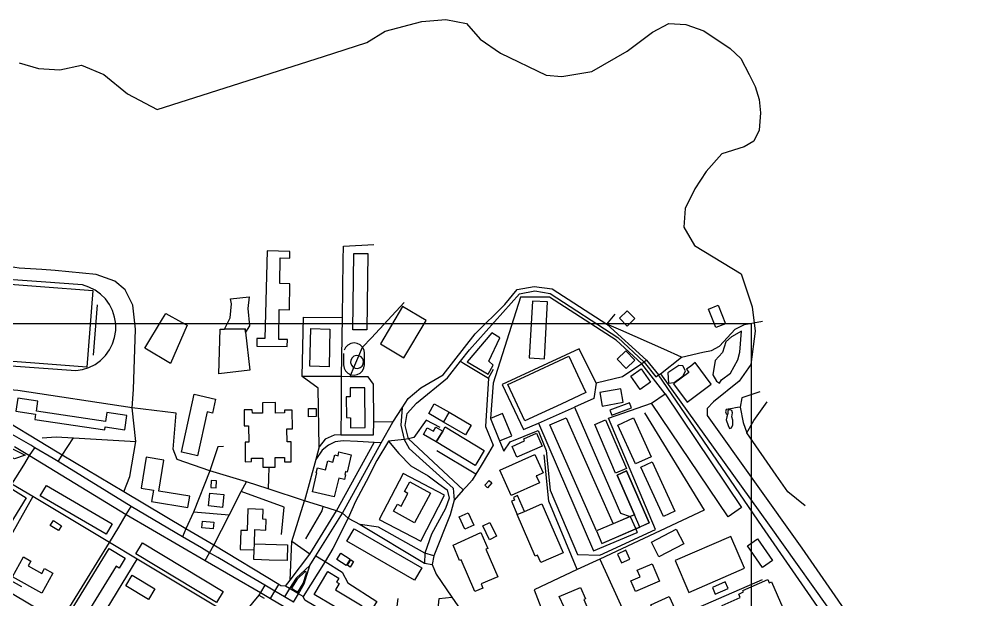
# Model space of a CAD drawing. Header units: metres. Extents: x -2626 to 1483, y -1332 to 1229.
# Drawn here: x 226 to 1126, y 690 to 1229 of the extents above; entities that cross this region are included whole.
import ezdxf

# ---------------------------------------------------------------- set-up
doc = ezdxf.new("R2010")
doc.units = ezdxf.units.M
for name, color, linetype in [('OSM_BUILDING', 8, 'Continuous'), ('OSM_GREEN_EXISTING', 94, 'Continuous'), ('OSM_HYDROGRAPHY', 5, 'Continuous'), ('OSM_ROAD_LOCAL', 9, 'Continuous'), ('OSM_ROAD_MAJOR', 30, 'Continuous'), ('SITE_BORDER', 3, 'Continuous')]:
    doc.layers.add(name, color=color, linetype=linetype)

msp = doc.modelspace()

# ---------------------------------------------------------------- linework, layer by layer
at = {"layer": 'OSM_BUILDING'}
for points in [[(477.541, 1013.475), (456.24, 1013.976), (454.226, 932.49), (446.849, 932.49), (446.849, 925.288), (475.022, 924.954), (475.191, 931.488), (467.144, 931.655), (467.644, 959.318), (477.035, 959.151), (477.373, 983.296), (468.132, 983.474), (468.482, 1007.441), (477.379, 1007.141)], [(536.882, 1011.538), (549.862, 1011.382), (549.018, 940.427), (536.045, 940.572)], [(439.671, 971.229), (438.314, 960.242), (439.99, 944.401), (436.182, 938.457), (435.832, 941.518), (416.544, 941.128), (421.933, 951.693), (423.221, 964.761), (422.139, 969.281)], [(700.075, 914.434), (714.13, 913.677), (716.981, 966.454), (702.926, 967.211)], [(362.054, 955.733), (376.772, 947.808), (381.962, 945.013), (366.45, 909.191), (342.497, 923.573), (359.085, 950.847)], [(582.262, 962.312), (561.585, 927.692), (583.55, 914.579), (604.226, 949.199)], [(791.003, 944.023), (798.168, 950.98), (790.996, 958.361), (783.831, 951.392)], [(875.559, 963.348), (882.368, 946.26), (873.39, 942.642), (866.631, 959.741)], [(412.48, 941.05), (416.544, 941.128), (435.832, 941.518), (436.182, 938.457), (440.184, 903.091), (411.46, 899.74)], [(496.842, 941.685), (514.705, 941.295), (513.949, 906.308), (496.086, 906.697)], [(642.316, 910.939), (661.723, 899.384), (666.512, 907.71), (662.548, 911.35), (672.79, 933.102), (665.299, 937.889)], [(790.134, 904.593), (798.162, 912.363), (789.783, 921.013), (781.755, 913.232)], [(680.142, 889.71), (695.579, 896.901), (736.82, 916.137), (747.049, 894.196), (752.582, 882.341), (729.611, 871.632), (711.341, 863.116), (695.904, 855.913)], [(794.448, 897.658), (804.039, 904.337), (812.779, 891.803), (803.182, 885.124)], [(533.562, 886.793), (533.594, 878.344), (529.942, 878.155), (529.986, 859.097), (533.775, 858.852), (533.825, 849.457), (547.43, 849.791), (547.186, 886.682)], [(767.969, 869.695), (787.464, 873.324), (785.063, 885.825), (765.668, 882.196)], [(222.546, 864.897), (240.871, 862.181), (240.146, 857.271), (305.408, 847.598), (305.827, 850.414), (323.853, 847.742), (325.797, 860.856), (307.203, 863.617), (305.99, 855.468), (241.759, 864.986), (243.154, 874.415), (224.365, 877.186)], [(388.389, 880.782), (408.259, 876.118), (405.414, 863.06), (400.506, 864.34), (391.597, 823.464), (383.725, 825.245), (376.635, 826.848)], [(813.742, 872.556), (826.335, 881.038), (897.511, 775.307), (884.913, 766.835)], [(434.869, 866.155), (434.975, 851.438), (439.089, 851.472), (439.196, 836.076), (435.888, 836.054), (436.02, 818.031), (441.878, 818.076), (441.853, 821.204), (452.251, 821.282), (452.313, 812.844), (457.928, 812.888), (463.761, 812.933), (463.699, 821.772), (472.352, 821.838), (472.383, 817.842), (478.723, 817.887), (478.586, 836.455), (474.859, 836.432), (474.772, 848.477), (479.792, 848.511), (479.667, 865.921), (472.464, 865.865), (472.483, 863.283), (464.005, 863.216), (463.93, 872.901), (451.869, 872.812), (451.938, 863.182), (442.547, 863.116), (442.528, 866.21)], [(494.898, 859.821), (494.723, 867.335), (501.769, 867.491), (501.944, 859.988)], [(606.527, 862.771), (611.767, 871.843), (625.516, 863.906), (620.276, 854.834)], [(776.791, 861.179), (795.092, 868.125), (793.322, 872.789), (775.022, 865.854)], [(620.276, 854.834), (625.516, 863.906), (646.011, 852.084), (640.771, 843.011)], [(663.842, 858.028), (672.421, 837.423), (683.844, 842.176), (675.265, 862.782)], [(719.244, 852.128), (734.5, 858.863), (778.035, 760.39), (762.467, 753.811)], [(770.914, 856.893), (790.334, 811.597), (780.305, 807.3), (760.885, 852.596)], [(797.074, 858.83), (813.517, 822.629), (798.712, 815.905), (782.274, 852.106)], [(613.592, 836.488), (601.713, 843.434), (605.239, 849.635), (611.073, 846.24), (613.311, 850.024), (619.626, 846.462)], [(613.592, 836.488), (619.626, 846.462), (621.989, 850.358), (658.228, 828.417), (651.375, 817.107), (649.831, 814.558)], [(684.238, 832.258), (695.723, 837.334), (694.979, 839.171), (706.796, 844.536), (712.01, 832.369), (688.608, 822.128)], [(355.483, 790.702), (360.141, 819.512), (343.954, 822.128), (339.29, 793.329), (350.513, 791.515), (348.818, 781.029), (382.593, 775.563), (384.294, 786.049)], [(522.827, 802.725), (518.632, 785.281), (498.455, 790.135), (502.651, 807.567), (501.919, 807.745), (502.988, 812.187), (510.629, 810.35), (512.667, 818.822), (517.494, 817.653), (519.107, 824.365), (522.208, 823.62), (523.04, 827.093), (534.494, 824.332), (530.668, 808.424), (529.061, 808.814), (528.404, 806.076), (529.273, 805.864), (528.204, 801.422)], [(672.671, 810.15), (705.358, 824.644), (712.905, 807.623), (706.971, 804.996), (706.571, 804.818), (709.447, 798.328), (683.1, 786.639)], [(814.393, 817.909), (835.382, 772.09), (824.753, 767.225), (803.764, 813.044)], [(762.467, 753.811), (767.412, 742.111), (811.642, 761.069), (790.496, 809.504), (781.662, 805.653), (797.774, 768.739)], [(790.496, 809.504), (811.642, 761.069), (802.807, 757.217), (797.774, 768.739), (781.662, 805.653)], [(190.609, 717.254), (176.072, 726.293), (181.799, 735.499), (184.357, 733.907), (214.743, 782.754), (211.742, 784.624), (217.338, 793.619), (232.325, 784.301)], [(245.336, 786.35), (250.994, 796.035), (312.286, 760.234), (306.627, 750.549)], [(403.845, 794.12), (408.953, 793.819), (409.335, 800.242), (404.233, 800.543)], [(573.74, 772.034), (577.398, 778.669), (580.855, 776.776), (587.245, 788.398), (583.938, 790.213), (588.958, 799.352), (608.284, 788.721), (593.216, 761.325)], [(665.199, 798.272), (661.123, 793.875), (658.628, 796.202), (662.698, 800.61)], [(403.051, 788.921), (416.143, 787.418), (414.762, 775.351), (401.669, 776.854)], [(695.504, 771.767), (689.171, 786.461), (685.238, 784.769), (686.251, 782.42), (683.45, 781.218), (688.771, 768.861)], [(688.771, 768.861), (695.504, 771.767), (711.842, 778.791), (731.48, 733.206), (710.773, 724.289), (707.821, 731.135), (705.458, 730.122)], [(438.477, 774.216), (437.764, 753.922), (431.912, 754.123), (431.287, 736.456), (444.235, 736), (444.404, 741.688), (444.898, 754.891), (455.064, 754.535), (455.414, 764.398), (452.232, 764.509), (452.551, 773.726)], [(643.266, 770.565), (648.355, 759.076), (640.14, 755.325), (634.994, 766.758)], [(762.467, 753.811), (767.412, 742.111), (798.987, 755.603), (802.807, 757.217), (797.774, 768.739), (793.916, 767.058), (778.035, 760.39)], [(254.602, 758.787), (257.509, 763.251), (265.068, 758.464), (262.204, 753.922)], [(396.23, 762.75), (406.821, 761.726), (406.227, 755.514), (395.636, 756.527)], [(663.242, 761.448), (669.551, 748.768), (663.217, 745.507), (656.946, 758.509)], [(530.561, 744.126), (537.132, 755.514), (599.994, 719.269), (593.422, 707.881)], [(629.211, 740.597), (655.133, 752.186), (661.41, 737.347), (659.672, 736.612), (670.808, 711.165), (655.389, 704.396), (656.984, 700.534), (649.35, 697.361), (636.82, 726.939), (635.113, 726.204)], [(813.661, 743.136), (836.751, 755.203), (843.76, 741.8), (820.67, 729.733)], [(835.669, 726.137), (848.512, 696.515), (900.256, 719.024), (887.37, 748.624)], [(334.313, 732.46), (340.465, 742.635), (415.412, 697.261), (409.26, 687.097)], [(475.266, 740.764), (474.828, 726.159), (458.272, 726.66), (443.966, 727.083), (444.235, 736), (444.404, 741.688)], [(902.982, 739.84), (912.361, 746.241), (926.153, 726.07), (916.781, 719.669)], [(219.463, 710.975), (229.73, 729.465), (236.557, 725.681), (234.031, 721.128), (246.686, 714.103), (249.225, 718.679), (257.146, 714.282), (246.861, 695.769)], [(309.522, 737.469), (324.422, 728.286), (318.732, 719.046), (315.85, 720.816), (285.688, 671.824), (288.583, 670.043), (283.031, 661.037), (268.132, 670.21)], [(789.902, 735.755), (782.08, 732.226), (785.751, 724), (793.597, 727.54)], [(534.144, 726.76), (536.657, 725.18), (533.475, 720.137), (530.961, 721.729)], [(794.585, 707.424), (803.07, 710.998), (800.412, 717.298), (814.374, 723.176), (821.226, 706.89), (798.787, 697.439)], [(544.792, 684.092), (537.733, 672.192), (500, 694.578), (512.705, 715.996), (523.04, 709.862), (520.826, 706.133), (523.221, 704.708), (519.788, 698.931)], [(872.683, 635.89), (865.699, 652.867), (858.584, 669.965), (875.203, 676.533), (874.621, 677.902), (880.955, 680.73), (879.367, 684.481), (896.204, 691.962), (894.904, 695.023), (899.299, 696.994), (898.724, 698.43), (921.77, 708.582), (923.171, 705.443), (925.147, 706.322), (943.285, 665.034)], [(870.276, 700.99), (872.921, 694.934), (884.957, 700.2), (882.306, 706.244)], [(727.804, 692.608), (747.58, 701.246), (752.257, 690.448), (750.906, 689.847), (760.735, 666.704), (761.717, 662.507), (762.073, 659.045), (762.198, 653.969), (760.754, 648.503), (758.903, 644.017), (754.251, 635.913), (738.771, 643.961), (743.06, 655.227), (743.153, 658.933), (741.884, 662.985)], [(813.005, 684.915), (830.274, 692.786), (835.551, 681.208), (818.275, 673.338)]]:
    msp.add_lwpolyline(points, close=True, dxfattribs=at)
at = {"layer": 'OSM_GREEN_EXISTING'}
for points in [[(184.6, 985.467), (245.642, 980.792), (294.216, 977.085), (288.771, 905.851), (179.148, 914.234)], [(813.742, 872.556), (826.335, 881.038), (804.751, 908.924), (780.911, 931.11), (718.769, 971.029), (691.928, 970.917), (666.381, 890.856), (663.842, 858.028), (672.421, 837.423), (676.341, 827.916), (682.143, 836.588), (708.415, 847.141), (715.774, 828.551), (719.582, 791.637), (744.967, 731.903), (765.624, 731.302), (817.45, 754.924), (773.84, 858.451)], [(897.299, 939.37), (888.076, 934.004), (882.712, 929.306), (879.692, 919.588), (872.814, 912.041), (870.801, 898.627), (874.159, 892.76), (877.01, 890.912), (878.854, 894.096), (887.239, 900.308), (894.116, 912.709), (895.792, 919.922)], [(544.541, 906.92), (545.629, 908.99), (545.848, 911.317), (545.154, 913.555), (543.66, 915.347), (541.597, 916.438), (539.265, 916.66), (537.032, 915.959), (535.238, 914.467), (534.144, 912.408), (533.931, 910.07), (534.619, 907.844), (536.113, 906.04), (536.982, 905.584), (538.183, 904.961), (540.509, 904.738), (542.747, 905.428)], [(869.282, 890.177), (854.426, 910.081), (850.244, 906.953), (846.123, 903.881), (848.312, 900.942), (834.106, 890.333), (846.767, 873.379)], [(842.797, 907.009), (839.196, 907.343), (828.798, 900.474), (829.636, 891.001), (834.663, 891.669), (843.135, 897.959), (845.229, 902.567)], [(231.362, 824.009), (221.464, 820.658), (199.5, 833.071), (168.807, 854.7), (128.561, 872.133), (125.203, 872.3), (117.325, 865.598), (108.941, 850.503), (105.752, 848.666), (99.043, 847.152), (92.172, 848.321), (90.49, 869.617), (92.335, 883.198), (100.388, 889.231), (113.636, 890.912), (123.196, 888.73), (152.707, 869.116), (180.88, 855.034), (207.884, 838.77), (218.782, 830.388)], [(888.539, 865.643), (886.738, 866.311), (884.932, 865.932), (884.556, 865.008), (884.638, 862.915), (883.887, 859.598), (883.212, 856.96), (884.85, 851.594), (886.357, 848.956), (888.076, 849.624), (889.252, 852.396), (889.208, 856.537), (888.327, 859.643), (889.002, 863.461)], [(560.541, 764.364), (599.137, 744.293), (621.308, 786.929), (582.712, 806.988)], [(524.834, 733.05), (533.531, 727.562), (529.767, 721.606), (521.076, 727.106)], [(330.805, 712.679), (352.013, 699.932), (346.067, 690.047), (324.859, 702.793)], [(479.054, 700.355), (484.757, 696.671), (489.871, 704.964), (492.847, 714.27), (492.641, 715.74), (491.215, 715.662), (484.256, 708.949)]]:
    msp.add_lwpolyline(points, close=True, dxfattribs=at)
for points in [[(187.864, 909.347), (278.292, 902.645), (284.563, 903.636), (290.603, 905.595), (296.261, 908.478), (301.394, 912.208), (305.89, 916.694), (309.622, 921.826), (312.505, 927.481), (314.468, 933.514), (315.462, 939.793), (315.462, 946.138), (314.474, 952.405), (312.511, 958.439), (309.635, 964.094), (305.902, 969.237), (301.413, 973.723), (296.28, 977.452), (290.621, 980.335), (284.588, 982.305), (246.261, 985.144), (194.154, 988.996)], [(298.105, 963.849), (294.417, 916.905)]]:
    msp.add_lwpolyline(points, dxfattribs=at)
at = {"layer": 'OSM_HYDROGRAPHY'}
msp.add_lwpolyline([(225.578, 1188.759), (243.835, 1183.326), (263.392, 1182.057), (283.6, 1186.41), (304.37, 1177.927), (326.372, 1159.804), (353.901, 1145.21), (508.622, 1194.714), (548.987, 1207.627), (565.925, 1218.013), (600.137, 1227.075), (622.364, 1229.09), (641.809, 1225.227), (654.301, 1210.811), (673.421, 1197.653), (715.681, 1177.359), (730.342, 1176.146), (758.247, 1180.599), (791.121, 1199.601), (814.755, 1217.201), (829.892, 1225.372), (845.504, 1224.314), (862.504, 1218.525), (886.995, 1202.017), (896.786, 1192.777), (904.526, 1177.76), (910.222, 1166.784), (913.892, 1154.528), (915.162, 1142.116), (913.924, 1125.997), (908.797, 1115.989), (899.781, 1110.546), (879.173, 1104.2), (864.436, 1087.792), (853.995, 1071.751), (844.979, 1053.416), (843.685, 1036.084), (853.67, 1018.829), (896.936, 992.736), (907.321, 962.001), (910.178, 939.381), (905.996, 908.2), (895.285, 892.938), (871.308, 873.646), (865.355, 867.524), (865.562, 861.001), (953.426, 737.77), (1088.658, 542.46)], dxfattribs=at)
at = {"layer": 'OSM_ROAD_LOCAL'}
for points in [[(573.252, 854.856), (555.396, 855.034), (555.22, 890.166), (550.112, 897.024), (533.369, 896.946), (525.459, 897.046), (526.228, 952.116), (527.129, 1005.237), (527.348, 1018.34), (555.502, 1019.82)], [(332.156, 885.023), (333.881, 941.24), (331.374, 963.37), (324.397, 977.641), (314.643, 985.857), (297.361, 992.013), (259.185, 995.831), (246.961, 996.61), (225.647, 997.957), (177.191, 1005.415), (131.193, 1009.69)], [(496.048, 721.651), (501.682, 730.601), (526.441, 770.175), (562.454, 835.419), (573.252, 854.856), (581.805, 868.114), (587.52, 876.741), (599.337, 886.537), (619.901, 898.816), (649.693, 936.72), (677.479, 964.016), (688.927, 978.198)], [(638.652, 791.882), (587.851, 839.193), (584.707, 851.516), (586.582, 862.871), (595.323, 872.389), (624.034, 896.111), (636.101, 911.306), (644.535, 921.937), (690.89, 973.956), (705.114, 976.929), (719.488, 974.435), (782.381, 933.458), (806.821, 910.649), (817.6, 896.745)], [(688.927, 978.198), (704.614, 980.947), (721.395, 978.81), (772.296, 945.893)], [(553.27, 933.28), (583.7, 966.086)], [(772.296, 945.893), (779.867, 955.077)], [(525.291, 897.124), (488.777, 897.291), (490.121, 952.283), (526.228, 952.116)], [(825.303, 922.449), (785.088, 940.238), (772.296, 945.893)], [(772.296, 945.893), (809.047, 912.475), (820.314, 898.705)], [(841.597, 915.247), (861.579, 919.755), (869.463, 921.425), (876.997, 925.399), (891.365, 941.273), (900.025, 945.448)], [(900.025, 945.448), (916.812, 948.52)], [(473.521, 702.237), (469.119, 702.626), (467.062, 703.873), (406.652, 740.33), (380.811, 755.703), (323.09, 790.057), (265.7, 824.21), (261.167, 826.903), (198.356, 864.518), (179.392, 875.851), (118.907, 913.955), (90.828, 929.061), (82.919, 938.457)], [(527.435, 918.575), (527.366, 908.033), (527.841, 905.094), (529.236, 902.389), (531.399, 900.252), (534.113, 898.883), (537.12, 898.415), (540.127, 898.905), (542.828, 900.296), (544.973, 902.456), (546.342, 905.172), (546.805, 908.178), (546.874, 918.764), (546.398, 921.67), (545.01, 924.375), (542.847, 926.512), (540.127, 927.881), (537.12, 928.349), (534.119, 927.859), (531.412, 926.468), (529.267, 924.297), (527.898, 921.581)], [(545.01, 924.375), (553.27, 933.28)], [(541.597, 916.438), (545.01, 924.375)], [(762.279, 891.079), (746.517, 922.939), (674.909, 889.732), (694.529, 847.82), (708.597, 853.865), (759.766, 735.143), (800.375, 752.186)], [(841.597, 915.247), (825.303, 922.449)], [(536.982, 905.584), (541.597, 916.438)], [(636.101, 911.306), (638.971, 909.447), (661.992, 895.777), (666.875, 904.126)], [(809.047, 912.475), (806.821, 910.649), (804.751, 908.924)], [(821.995, 899.74), (841.597, 915.247)], [(533.369, 896.946), (534.113, 898.883), (536.982, 905.584)], [(804.751, 908.924), (786.763, 896.779), (762.279, 891.079), (760.104, 876.83), (741.984, 868.615), (784.919, 770.186), (793.916, 767.058)], [(504.533, 831.924), (503.757, 886.471), (488.777, 897.291)], [(525.459, 897.046), (525.291, 897.124), (525.003, 868.927), (524.778, 843.034), (555.177, 842.922), (555.396, 855.034)], [(661.992, 895.777), (659.335, 850.681), (666.375, 833.238), (662.048, 825.935), (655.189, 814.592), (650.225, 806.376), (646.924, 800.877)], [(817.6, 896.745), (820.314, 898.705)], [(820.314, 898.705), (821.995, 899.74)], [(1115.637, 468.277), (1099.812, 492.077), (1064.611, 543.64), (916.675, 757.652), (820.314, 898.705)], [(821.995, 899.74), (923.158, 758.976), (989.683, 665.59), (1124.159, 476.203), (1123.865, 457.646), (1126.253, 444.799)], [(526.441, 770.175), (520.776, 772.502), (508.053, 776.52), (491.015, 781.652), (457.296, 792.784), (437.02, 799.396), (403.126, 809.616), (372.546, 820.124), (369.057, 829.609), (371.57, 862.993), (330.918, 868.192), (224.49, 884.2), (209.96, 885.291), (193.254, 882.018), (182.718, 878.378), (179.392, 875.851), (173.084, 870.296)], [(330.918, 868.192), (332.156, 885.023)], [(914.574, 883.031), (897.805, 877.253), (896.211, 868.782), (898.812, 854.366), (902.419, 844.792)], [(956.608, 777.055), (940.402, 789.867), (929.523, 805.563), (902.419, 844.792), (908.872, 856.37), (916.756, 867.268), (921.283, 873.646)], [(328.736, 804.139), (334.188, 836.889), (330.918, 868.192)], [(581.805, 868.114), (580.768, 852.017), (583.756, 838.692), (588.233, 830.165), (629.33, 793.474), (630.33, 782.12), (626.441, 768.761), (611.404, 730.501), (609.716, 722.341), (613.436, 713.558), (628.073, 692.218), (641.434, 673.06), (645.748, 666.236), (649.45, 658.154), (652.926, 649.215), (652.626, 641.924), (649.662, 633.274), (634.256, 607.326), (629.592, 598.732)], [(708.597, 853.865), (741.984, 868.615)], [(888.921, 867.557), (883.05, 866.388), (882.624, 864.385), (883.506, 861.991)], [(891.715, 868.003), (888.921, 867.557)], [(896.211, 868.782), (893.779, 868.359), (891.715, 868.003)], [(617.156, 849.913), (604.301, 856.57), (592.647, 840.373)], [(807.246, 863.583), (862.754, 773.047), (765.618, 727.517), (744.691, 717.721), (704.614, 698.931), (721.714, 654.503), (689.94, 644.44), (681.549, 648.803), (674.428, 659.869)], [(247.043, 840.106), (260.085, 841.264), (276.135, 840.317), (334.188, 836.889)], [(261.854, 818.276), (265.7, 824.21), (276.135, 840.317)], [(583.756, 838.692), (569.038, 837.123), (558.315, 819.211), (548.312, 799.652), (538.552, 781.173), (531.768, 765.533), (517.356, 737.302), (510.135, 725.258), (489.808, 692.73)], [(518.651, 842.755), (510.247, 839.104), (504.533, 831.924)], [(524.778, 843.034), (518.651, 842.755)], [(592.647, 840.373), (587.851, 839.193), (583.756, 838.692)], [(429.53, 670.778), (405.045, 685.483), (335.376, 727.339), (309.572, 742.846), (238.521, 785.526), (219.045, 797.226), (229.974, 814.903), (235.401, 823.675), (240.234, 830.955)], [(221.345, 832.046), (235.401, 823.675), (325.378, 768.861), (398.562, 726.349), (450.119, 696.404), (459.41, 690.927), (476.71, 680.73)], [(415.806, 832.135), (410.585, 831.735), (403.126, 809.616)], [(473.521, 702.237), (477.585, 707.981), (496.061, 732.226), (520.776, 772.502), (555.714, 835.898)], [(562.454, 835.419), (555.714, 835.898), (540.227, 836.855), (526.891, 837.256), (519.638, 836.421), (513.267, 833.249), (507.396, 828.707), (501.6, 820.013), (491.015, 781.652)], [(504.533, 831.924), (501.6, 820.013)], [(569.038, 837.123), (578.679, 825.556), (590.027, 814.224), (606.046, 804.873), (616.056, 797.315), (623.621, 791.983), (625.622, 784.19), (622.058, 774.628), (609.159, 750.605), (602.901, 733.072), (602.544, 723.799)], [(650.225, 806.376), (614.224, 828.206)], [(744.691, 717.721), (718.363, 781.262), (714.005, 824.354)], [(457.928, 812.888), (457.584, 802.346)], [(323.09, 790.057), (328.736, 804.139)], [(403.126, 809.616), (387.701, 771.021), (380.811, 755.703), (377.491, 748.323)], [(457.584, 802.346), (457.296, 792.784)], [(406.652, 740.33), (421.07, 768.461), (432.306, 790.457), (437.02, 799.396)], [(646.924, 800.877), (641.653, 794.921), (638.652, 791.882), (630.33, 782.12)], [(238.521, 785.526), (195.317, 709.573)], [(469.676, 750.349), (471.996, 775.808), (432.306, 790.457)], [(263.893, 668.596), (309.572, 742.846), (318.294, 757.206), (325.378, 768.861), (329.924, 776.342)], [(477.585, 707.981), (479.267, 743.77), (491.015, 781.652)], [(508.053, 776.52), (507.271, 772.468), (491.878, 746.186)], [(421.07, 768.461), (387.701, 771.021)], [(526.441, 770.175), (531.768, 765.533), (542.685, 759.7), (602.544, 723.799), (609.716, 722.341)], [(793.916, 767.058), (798.987, 755.603)], [(611.404, 730.501), (602.901, 733.072), (559.885, 757.117), (542.685, 759.7)], [(798.987, 755.603), (800.375, 752.186)], [(454.095, 703.194), (450.119, 696.404), (448.687, 693.866), (432.487, 674.34), (429.53, 670.778), (420.939, 656.496), (382.975, 592.22), (359.416, 608.15), (288.358, 649.995), (263.893, 668.596), (214.674, 698.007), (195.317, 709.573), (168.882, 723.655), (151.032, 732.627), (124.096, 746.097), (91.159, 746.342), (80.393, 746.23)], [(398.562, 726.349), (402.682, 733.473), (406.652, 740.33)], [(496.061, 732.226), (479.267, 743.77)], [(501.682, 730.601), (510.135, 725.258), (525.997, 715.228), (531.193, 705.331), (558.34, 688.177), (548.799, 673.082), (561.135, 665.279), (574.059, 658.945)], [(288.358, 649.995), (335.376, 727.339)], [(496.048, 721.651), (483.35, 709.873), (477.022, 700.177), (472.296, 692.485)], [(480.755, 687.487), (485.351, 695.346), (490.64, 704.441), (496.048, 721.651)], [(765.618, 727.517), (798.024, 656.685), (835.607, 673.116), (916.918, 708.66)], [(195.317, 709.573), (210.923, 711.721), (227.854, 702.07)], [(459.41, 690.927), (463.417, 697.706), (467.062, 703.873)], [(448.687, 693.866), (453.395, 691.049)], [(489.808, 692.73), (485.351, 695.346), (477.022, 700.177), (473.521, 702.237)], [(624.947, 611.333), (572.558, 642.158), (570.726, 643.193), (559.191, 649.738), (549.437, 654.848), (491.409, 689.368), (489.808, 692.73)], [(568.876, 635.1), (570.726, 643.193), (574.059, 658.945), (577.998, 690.882)], [(599.818, 666.592), (613.68, 665.29), (616.25, 690.771), (628.073, 692.218)]]:
    msp.add_lwpolyline(points, dxfattribs=at)
at = {"layer": 'OSM_ROAD_MAJOR'}
for points in [[(240.234, 830.955), (236.457, 833.226), (212.736, 846.874), (193.885, 857.861)], [(257.278, 821.093), (240.234, 830.955)], [(329.924, 776.342), (261.854, 818.276), (257.278, 821.093)], [(395.142, 737.926), (377.491, 748.323), (329.924, 776.342)], [(410.335, 728.976), (402.682, 733.473), (395.142, 737.926)], [(432.5, 715.918), (410.335, 728.976)], [(463.417, 697.706), (454.095, 703.194), (432.5, 715.918)], [(480.755, 687.487), (472.296, 692.485), (463.417, 697.706)]]:
    msp.add_lwpolyline(points, dxfattribs=at)
at = {"layer": 'SITE_BORDER'}
msp.add_lwpolyline([(-906.59, -946.216), (906.59, -946.216), (906.59, 946.216), (-906.59, 946.216)], close=True, dxfattribs=at)

doc.saveas('drawing.dxf')
